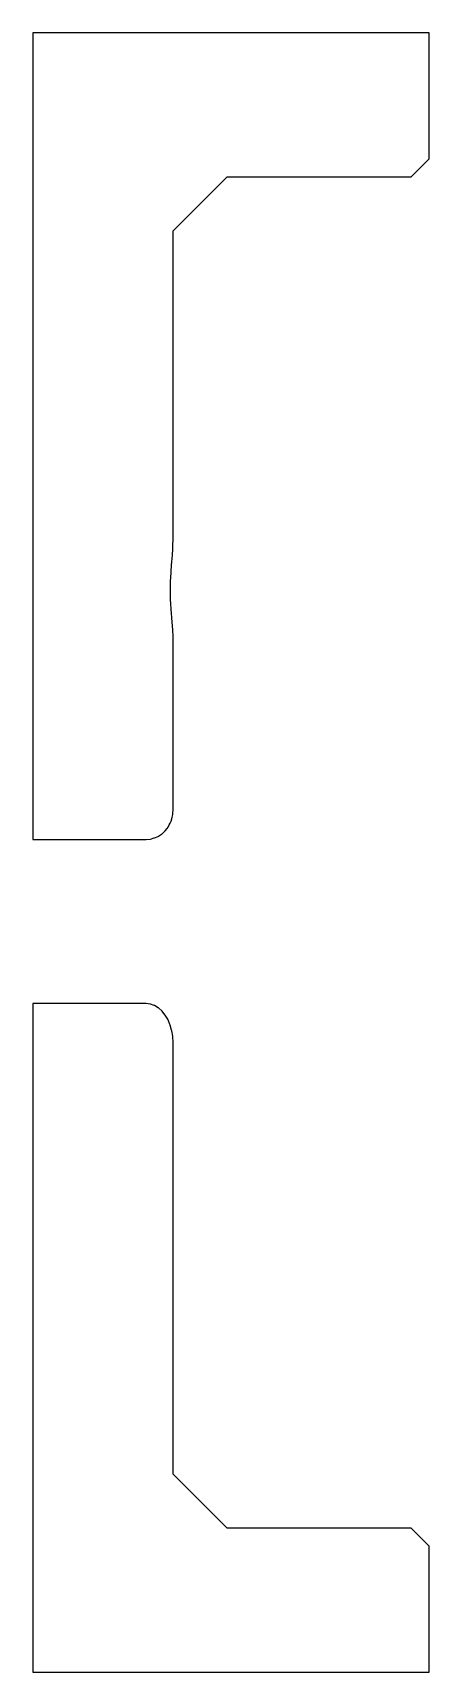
# Model space of a CAD drawing. Header units: metres. Extents: x 0 to 47.5, y 0 to 45.5.
# Drawn here: x 36.5 to 47.5, y 0 to 45.5 of the extents above.
import ezdxf

# ---------------------------------------------------------------- set-up
doc = ezdxf.new("R2010")
doc.units = ezdxf.units.M

msp = doc.modelspace()

# ---------------------------------------------------------------- linework, layer by layer
for p, q in [((47.5, 45.5), (36.5, 45.5)), ((36.5, 45.5), (36.5, 23.1142)), ((47.5, 42), (47.5, 45.5)), ((47, 41.5), (47.5, 42)), ((40.3959, 40), (41.8959, 41.5)), ((41.8959, 41.5), (47, 41.5)), ((40.3959, 31.4655), (40.3959, 40)), ((40.3898, 31.2997), (40.394, 31.4144)), ((40.394, 31.4144), (40.3959, 31.4655)), ((40.3592, 30.8157), (40.3736, 31.0049)), ((40.3736, 31.0049), (40.3867, 31.1757)), ((40.3867, 31.1757), (40.3879, 31.2239)), ((40.3879, 31.2239), (40.3898, 31.2997)), ((40.32, 30.2669), (40.336, 30.5139)), ((40.336, 30.5139), (40.3522, 30.7622)), ((40.3522, 30.7622), (40.3563, 30.7938)), ((40.3563, 30.7938), (40.3592, 30.8157)), ((40.3202, 30.1998), (40.32, 30.2669)), ((40.3217, 29.7837), (40.3202, 30.1998)), ((40.351, 29.3757), (40.3217, 29.7837)), ((40.3575, 29.2855), (40.351, 29.3757)), ((40.3592, 29.2731), (40.3575, 29.2855)), ((40.361, 29.2506), (40.3592, 29.2731)), ((40.3867, 28.9302), (40.361, 29.2506)), ((40.3916, 28.7418), (40.3867, 28.9302)), ((40.3959, 28.6295), (40.3916, 28.7418)), ((40.3959, 23.9335), (40.3959, 28.6295)), ((40.3361, 23.6194), (40.3592, 23.6803)), ((40.3592, 23.6803), (40.3701, 23.73)), ((40.3701, 23.73), (40.3867, 23.8053)), ((40.3867, 23.8053), (40.3896, 23.8453)), ((40.3896, 23.8453), (40.3959, 23.9335)), ((39.9864, 23.2035), (40.0698, 23.2594)), ((40.0698, 23.2594), (40.0868, 23.2707)), ((40.0868, 23.2707), (40.1541, 23.3335)), ((40.1541, 23.3335), (40.1762, 23.3542)), ((40.1762, 23.3542), (40.2272, 23.4194)), ((40.2272, 23.4194), (40.2527, 23.4519)), ((40.2527, 23.4519), (40.2882, 23.5152)), ((40.2882, 23.5152), (40.3142, 23.5615)), ((40.3142, 23.5615), (40.3361, 23.6194)), ((36.5, 23.1142), (39.6459, 23.1142)), ((39.6459, 23.1142), (39.7614, 23.1242)), ((39.7614, 23.1242), (39.7632, 23.1243)), ((39.7632, 23.1243), (39.8721, 23.1529)), ((39.8721, 23.1529), (39.8777, 23.1543)), ((39.8777, 23.1543), (39.9754, 23.1985)), ((39.9754, 23.1985), (39.9864, 23.2035)), ((39.6459, 18.5562), (36.5, 18.5562)), ((36.5, 18.5562), (36.5, 0)), ((39.7525, 18.5439), (39.6459, 18.5562)), ((39.7632, 18.5427), (39.7525, 18.5439)), ((39.8669, 18.5063), (39.7632, 18.5427)), ((39.8777, 18.5025), (39.8669, 18.5063)), ((39.9757, 18.4431), (39.8777, 18.5025)), ((39.9864, 18.4366), (39.9757, 18.4431)), ((40.0868, 18.3466), (39.9864, 18.4366)), ((40.1661, 18.2474), (40.0868, 18.3466)), ((40.1762, 18.2348), (40.1661, 18.2474)), ((40.2433, 18.1198), (40.1762, 18.2348)), ((40.2527, 18.1038), (40.2433, 18.1198)), ((40.306, 17.9765), (40.2527, 18.1038)), ((40.3142, 17.957), (40.306, 17.9765)), ((40.3527, 17.8208), (40.3142, 17.957)), ((40.3592, 17.7979), (40.3527, 17.8208)), ((40.3824, 17.6566), (40.3592, 17.7979)), ((40.3867, 17.6305), (40.3824, 17.6566)), ((40.3944, 17.4877), (40.3867, 17.6305)), ((40.3959, 17.4588), (40.3944, 17.4877)), ((40.3959, 5.5), (40.3959, 17.4588)), ((41.8959, 4), (40.3959, 5.5)), ((47, 4), (41.8959, 4)), ((47.5, 3.5), (47, 4)), ((47.5, 0), (47.5, 3.5)), ((36.5, 0), (47.5, 0))]:
    msp.add_line(p, q)

doc.saveas('drawing.dxf')
